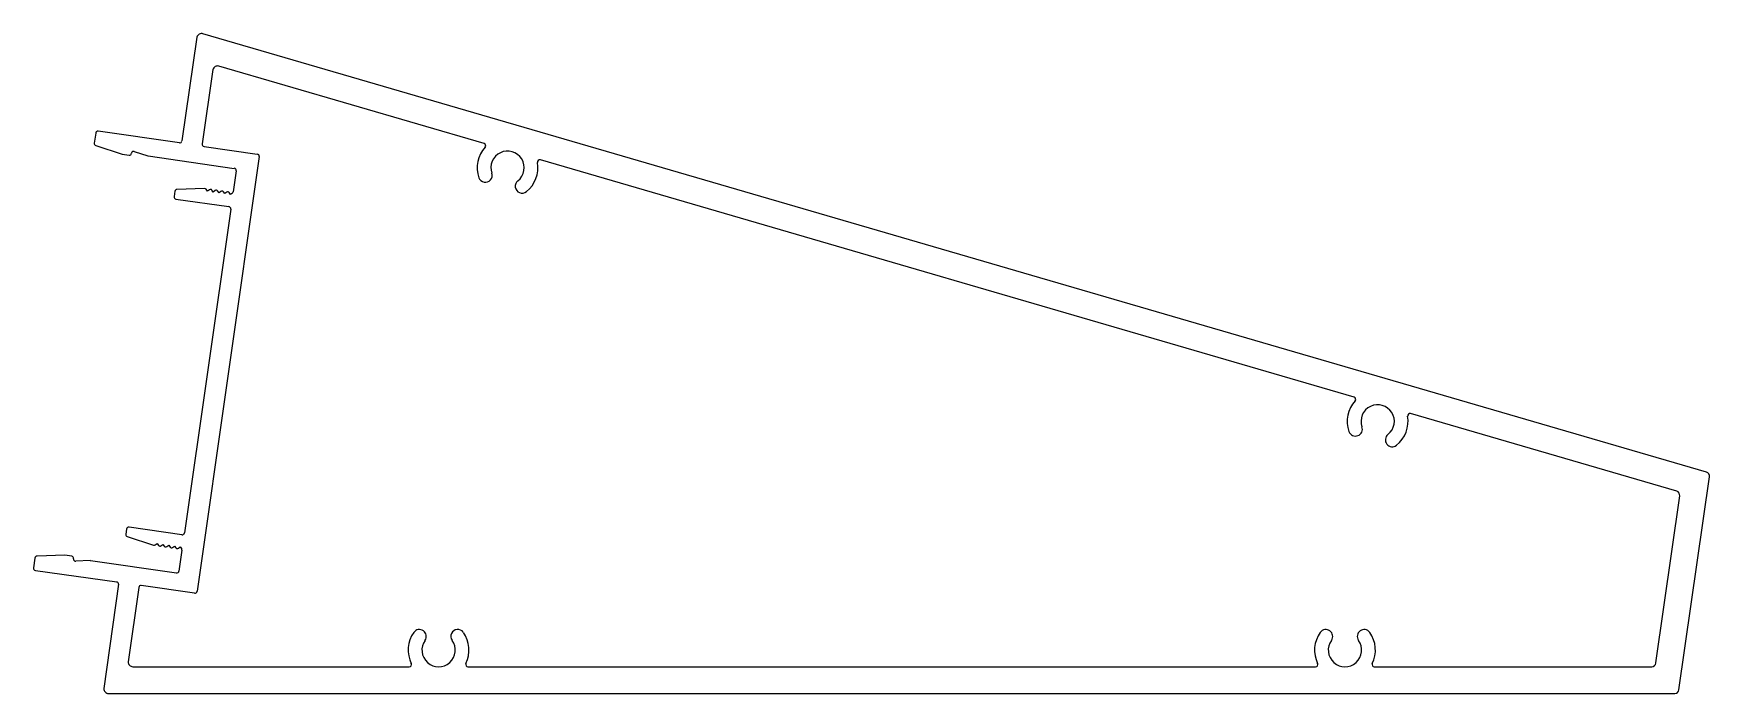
# Model space of a CAD drawing. Extents: x -98 to 93, y 12 to 88.
import ezdxf

# ---------------------------------------------------------------- set-up
doc = ezdxf.new("R2010")
doc.units = 0
doc.layers.get('0').update_dxf_attribs({"linetype": 'CONTINUOUS'})

msp = doc.modelspace()

# ---------------------------------------------------------------- linework, layer by layer
for p, q in [((-79.23, 87.1), (-80.94, 75.25)), ((92.88, 37.48), (-78.55, 87.49)), ((-77.42, 83.4), (-78.63, 74.91)), ((-46.49, 74.96), (-76.74, 83.79)), ((-90.77, 76.14), (-90.93, 75.02)), ((-90.76, 74.74), (-87.76, 73.76)), ((-81.23, 75.03), (-90.48, 76.36)), ((-78.42, 74.63), (-72.35, 73.76)), ((-87.76, 73.76), (-86.96, 73.65)), ((-86.69, 73.85), (-86.69, 73.86)), ((-86.38, 74.06), (-84.82, 73.55)), ((-84.78, 73.54), (-74.97, 72.13)), ((-72.13, 73.47), (-79.22, 23.9)), ((52.7, 46.03), (-40.07, 73.09)), ((-74.75, 71.85), (-75.1, 69.45)), ((-81.76, 69.51), (-81.84, 68.92)), ((-78.36, 69.83), (-81.51, 69.72)), ((-78.03, 69.53), (-78.19, 69.74)), ((-77.81, 69.69), (-78.03, 69.53)), ((-77.37, 69.43), (-77.53, 69.65)), ((-77.15, 69.59), (-77.37, 69.43)), ((-76.71, 69.34), (-76.87, 69.55)), ((-76.5, 69.5), (-76.71, 69.34)), ((-76.05, 69.25), (-76.21, 69.46)), ((-75.84, 69.41), (-76.05, 69.25)), ((-75.39, 69.15), (-75.55, 69.37)), ((-75.18, 69.31), (-75.39, 69.15)), ((-81.62, 68.63), (-75.59, 67.77)), ((-75.38, 67.48), (-80.65, 30.56)), ((89.49, 35.3), (59.12, 44.16)), ((89.73, 12.66), (93.2, 36.94)), ((87.09, 15.71), (89.81, 34.76)), ((-87.26, 30.99), (-87.34, 30.4)), ((-80.94, 30.34), (-86.97, 31.2)), ((-87.17, 30.12), (-84.17, 29.14)), ((-83.99, 29.17), (-83.77, 29.33)), ((-83.77, 29.33), (-83.61, 29.12)), ((-83.33, 29.08), (-83.11, 29.24)), ((-83.11, 29.24), (-82.95, 29.02)), ((-82.67, 28.98), (-82.45, 29.14)), ((-82.45, 29.14), (-82.29, 28.93)), ((-82.01, 28.89), (-81.79, 29.05)), ((-81.79, 29.05), (-81.63, 28.83)), ((-81.35, 28.79), (-81.14, 28.95)), ((-81.14, 28.95), (-80.97, 28.74)), ((-97.7, 27.67), (-97.86, 26.55)), ((-94.3, 27.99), (-97.45, 27.89)), ((-93.5, 27.88), (-94.3, 27.99)), ((-93.3, 27.6), (-93.3, 27.61)), ((-91.42, 27.38), (-93.05, 27.32)), ((-81.57, 25.97), (-91.37, 27.37)), ((-80.94, 28.59), (-81.28, 26.19)), ((-97.64, 26.26), (-88.38, 24.95)), ((-88.17, 24.68), (-89.85, 12.8)), ((-85.86, 24.33), (-87.07, 15.85)), ((-79.5, 23.68), (-85.57, 24.55)), ((-86.52, 15.28), (-55.02, 15.28)), ((-48.33, 15.28), (48.3, 15.28)), ((54.99, 15.28), (86.63, 15.28)), ((-89.3, 12.23), (89.27, 12.23))]:
    msp.add_line(p, q)
for centre, radius, start, end in [((-78.69, 86.95), 0.556, 74.6345, 164.8647), ((-76.88, 83.25), 0.556, 74.6345, 164.8647), ((-90.68, 74.98), 0.254, 171.8681, 251.8829), ((-90.52, 76.11), 0.254, 81.8681, 171.8681), ((-81.19, 75.28), 0.254, 261.8681, 351.8681), ((-78.38, 74.88), 0.254, 171.8681, 261.8681), ((-43.82, 72.2), 3.47, 137.4512, 199.2157), ((-46.56, 74.72), 0.254, 317.4498, 73.677), ((-86.93, 73.88), 0.241, 261.8681, 351.8681), ((-86.45, 73.83), 0.241, 71.8681, 171.8681), ((-84.74, 73.79), 0.254, 251.8681, 261.8681), ((-72.38, 73.51), 0.254, 351.8681, 81.8681), ((-43.82, 72.2), 1.9, 308.1496, 199.2157), ((-43.82, 72.2), 3.47, 308.1496, 9.9141), ((-40.14, 72.84), 0.261, 74.0803, 189.0853), ((-75.01, 71.88), 0.254, 351.8681, 81.8681), ((-46.35, 71.32), 0.785, 199.2157, 19.2157), ((-42.16, 70.09), 0.785, 128.1496, 308.1496), ((-81.59, 68.88), 0.254, 171.8681, 261.8681), ((-81.5, 69.47), 0.254, 91.8533, 171.8681), ((-78.35, 69.62), 0.203, 36.8681, 91.8533), ((-77.69, 69.53), 0.203, 36.8681, 126.8681), ((-77.03, 69.43), 0.203, 36.8681, 126.8681), ((-76.37, 69.34), 0.203, 36.8681, 126.8681), ((-75.71, 69.24), 0.203, 36.8681, 126.8681), ((-75.3, 69.48), 0.203, 306.8681, 351.8681), ((-75.63, 67.52), 0.254, 351.8681, 81.8681), ((52.62, 45.78), 0.261, 318.3901, 73.3952), ((55.38, 43.27), 3.47, 137.5614, 199.3259), ((55.38, 43.27), 1.9, 308.2597, 199.3259), ((59.05, 43.91), 0.254, 73.7928, 190.0242), ((52.85, 42.38), 0.785, 199.3259, 19.3259), ((55.38, 43.27), 3.47, 308.2597, 10.0242), ((57.04, 41.16), 0.785, 128.2597, 308.2597), ((92.7, 37.01), 0.506, 352.1292, 69.2707), ((89.31, 34.83), 0.506, 352.1292, 69.2707), ((-87.01, 30.95), 0.254, 81.8681, 171.8681), ((-87.09, 30.36), 0.254, 171.8681, 251.8829), ((-84.11, 29.33), 0.203, 251.8829, 306.8681), ((-83.45, 29.24), 0.203, 216.8681, 306.8681), ((-82.79, 29.14), 0.203, 216.8681, 306.8681), ((-82.13, 29.05), 0.203, 216.8681, 306.8681), ((-81.47, 28.96), 0.203, 216.8681, 306.8681), ((-81.14, 28.62), 0.203, 351.8681, 36.8681), ((-80.91, 30.59), 0.254, 261.8681, 351.8681), ((-97.45, 27.64), 0.254, 91.8533, 171.8681), ((-93.54, 27.64), 0.241, 351.8681, 81.8681), ((-93.06, 27.56), 0.241, 171.8681, 271.8681), ((-91.41, 27.12), 0.254, 81.8681, 91.8681), ((-97.61, 26.51), 0.254, 171.8681, 261.8681), ((-88.42, 24.69), 0.254, 357.9201, 81.8681), ((-81.53, 26.22), 0.254, 261.8681, 351.8681), ((-85.61, 24.29), 0.254, 81.8681, 171.8681), ((-79.47, 23.93), 0.254, 261.8681, 351.8681), ((-51.68, 17.18), 3.47, 144.5205, 206.285), ((-53.87, 18.74), 0.785, 324.5205, 144.5205), ((-49.5, 18.75), 0.785, 35.5866, 215.5866), ((-51.68, 17.18), 3.47, 333.8222, 35.5866), ((51.65, 17.18), 3.47, 144.4104, 206.1748), ((49.47, 18.74), 0.785, 324.4104, 144.4104), ((53.84, 18.74), 0.785, 35.4765, 215.4765), ((51.65, 17.18), 3.47, 333.712, 35.4765), ((-51.68, 17.18), 1.9, 144.5205, 35.5866), ((51.65, 17.18), 1.9, 144.4104, 35.4765), ((-86.52, 15.84), 0.556, 178.8715, 269.1017), ((-55.02, 15.53), 0.254, 270.0592, 26.2864), ((-48.33, 15.54), 0.261, 154.6509, 269.6559), ((48.3, 15.54), 0.261, 270.3411, 25.3461), ((54.99, 15.53), 0.254, 153.712, 269.9434), ((86.59, 15.78), 0.506, 274.4656, 351.607), ((-89.29, 12.79), 0.556, 178.8715, 269.1017), ((89.23, 12.73), 0.506, 274.4656, 351.607)]:
    msp.add_arc(centre, radius, start, end)

doc.saveas('drawing.dxf')
